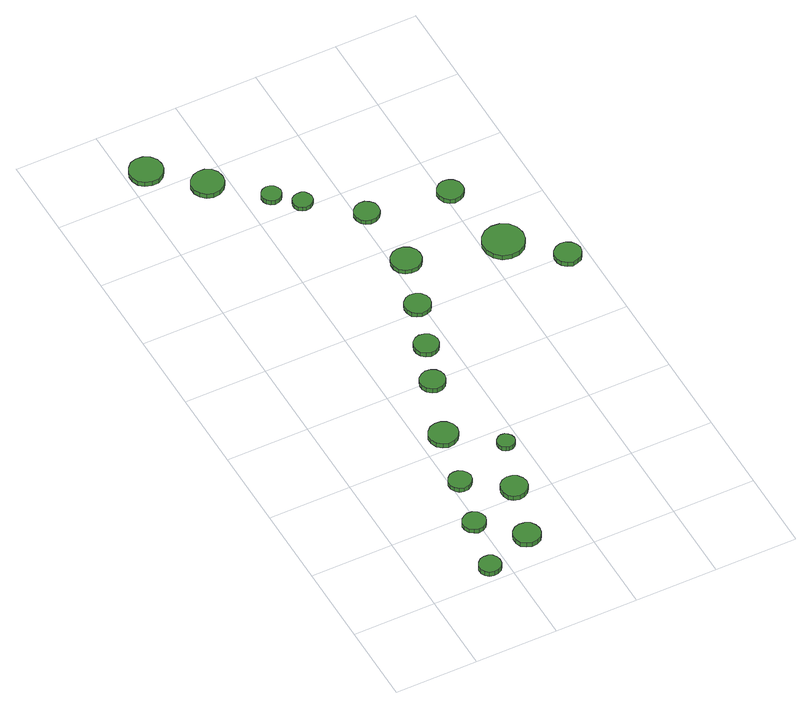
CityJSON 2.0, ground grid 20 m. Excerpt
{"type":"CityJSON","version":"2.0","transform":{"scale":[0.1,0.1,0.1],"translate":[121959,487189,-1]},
"CityObjects":{
"tree1":{"type":"SolitaryVegetationObject","attributes":{"function":"something"},"geometry":[{"type":"MultiSurface","lod":"1","boundaries":[[[0,1,2,3,4,5,6,7,8,9,10,11,12,13,14]],[[15,16,17,18,19,20,21,22,23,24,25,26,27,28,29]],[[0,29,28,1]],[[1,28,27,2]],[[2,27,26,3]],[[3,26,25,4]],[[4,25,24,5]],[[5,24,23,6]],[[6,23,22,7]],[[7,22,21,8]],[[8,21,20,9]],[[9,20,19,10]],[[10,19,18,11]],[[11,18,17,12]],[[12,17,16,13]],[[13,16,15,14]],[[14,15,29,0]]]}]},
"tree2":{"type":"SolitaryVegetationObject","attributes":{"function":"something"},"geometry":[{"type":"MultiSurface","lod":"1","boundaries":[[[30,31,32,33,34,35,36,37,38,39,40,41,42,43,44]],[[45,46,47,48,49,50,51,52,53,54,55,56,57,58,59]],[[30,59,58,31]],[[31,58,57,32]],[[32,57,56,33]],[[33,56,55,34]],[[34,55,54,35]],[[35,54,53,36]],[[36,53,52,37]],[[37,52,51,38]],[[38,51,50,39]],[[39,50,49,40]],[[40,49,48,41]],[[41,48,47,42]],[[42,47,46,43]],[[43,46,45,44]],[[44,45,59,30]]]}]},
"tree3":{"type":"SolitaryVegetationObject","attributes":{"function":"something"},"geometry":[{"type":"MultiSurface","lod":"1","boundaries":[[[60,61,62,63,64,65,66,67,68,69,70,71,72,73,74]],[[75,76,77,78,79,80,81,82,83,84,85,86,87,88,89]],[[60,89,88,61]],[[61,88,87,62]],[[62,87,86,63]],[[63,86,85,64]],[[64,85,84,65]],[[65,84,83,66]],[[66,83,82,67]],[[67,82,81,68]],[[68,81,80,69]],[[69,80,79,70]],[[70,79,78,71]],[[71,78,77,72]],[[72,77,76,73]],[[73,76,75,74]],[[74,75,89,60]]]}]},
"tree4":{"type":"SolitaryVegetationObject","attributes":{"function":"something"},"geometry":[{"type":"MultiSurface","lod":"1","boundaries":[[[90,91,92,93,94,95,96,97,98,99,100,101,102,103,104]],[[105,106,107,108,109,110,111,112,113,114,115,116,117,118,119]],[[90,119,118,91]],[[91,118,117,92]],[[92,117,116,93]],[[93,116,115,94]],[[94,115,114,95]],[[95,114,113,96]],[[96,113,112,97]],[[97,112,111,98]],[[98,111,110,99]],[[99,110,109,100]],[[100,109,108,101]],[[101,108,107,102]],[[102,107,106,103]],[[103,106,105,104]],[[104,105,119,90]]]}]},
"tree5":{"type":"SolitaryVegetationObject","attributes":{"function":"something"},"geometry":[{"type":"MultiSurface","lod":"1","boundaries":[[[120,121,122,123,124,125,126,127,128,129,130,131,132,133,134]],[[135,136,137,138,139,140,141,142,143,144,145,146,147,148,149]],[[120,149,148,121]],[[121,148,147,122]],[[122,147,146,123]],[[123,146,145,124]],[[124,145,144,125]],[[125,144,143,126]],[[126,143,142,127]],[[127,142,141,128]],[[128,141,140,129]],[[129,140,139,130]],[[130,139,138,131]],[[131,138,137,132]],[[132,137,136,133]],[[133,136,135,134]],[[134,135,149,120]]]}]},
"tree6":{"type":"SolitaryVegetationObject","attributes":{"function":"something"},"geometry":[{"type":"MultiSurface","lod":"1","boundaries":[[[150,151,152,153,154,155,156,157,158,159,160,161,162,163,164]],[[165,166,167,168,169,170,171,172,173,174,175,176,177,178,179]],[[150,179,178,151]],[[151,178,177,152]],[[152,177,176,153]],[[153,176,175,154]],[[154,175,174,155]],[[155,174,173,156]],[[156,173,172,157]],[[157,172,171,158]],[[158,171,170,159]],[[159,170,169,160]],[[160,169,168,161]],[[161,168,167,162]],[[162,167,166,163]],[[163,166,165,164]],[[164,165,179,150]]]}]},
"tree7":{"type":"SolitaryVegetationObject","attributes":{"function":"something"},"geometry":[{"type":"MultiSurface","lod":"1","boundaries":[[[180,181,182,183,184,185,186,187,188,189,190,191,192,193,194]],[[195,196,197,198,199,200,201,202,203,204,205,206,207,208,209]],[[180,209,208,181]],[[181,208,207,182]],[[182,207,206,183]],[[183,206,205,184]],[[184,205,204,185]],[[185,204,203,186]],[[186,203,202,187]],[[187,202,201,188]],[[188,201,200,189]],[[189,200,199,190]],[[190,199,198,191]],[[191,198,197,192]],[[192,197,196,193]],[[193,196,195,194]],[[194,195,209,180]]]}]},
"tree8":{"type":"SolitaryVegetationObject","attributes":{"function":"something"},"geometry":[{"type":"MultiSurface","lod":"1","boundaries":[[[210,211,212,213,214,215,216,217,218,219,220,221,222,223,224]],[[225,226,227,228,229,230,231,232,233,234,235,236,237,238,239]],[[210,239,238,211]],[[211,238,237,212]],[[212,237,236,213]],[[213,236,235,214]],[[214,235,234,215]],[[215,234,233,216]],[[216,233,232,217]],[[217,232,231,218]],[[218,231,230,219]],[[219,230,229,220]],[[220,229,228,221]],[[221,228,227,222]],[[222,227,226,223]],[[223,226,225,224]],[[224,225,239,210]]]}]},
"tree9":{"type":"SolitaryVegetationObject","attributes":{"function":"something"},"geometry":[{"type":"MultiSurface","lod":"1","boundaries":[[[240,241,242,243,244,245,246,247,248,249,250,251,252,253,254]],[[255,256,257,258,259,260,261,262,263,264,265,266,267,268,269]],[[240,269,268,241]],[[241,268,267,242]],[[242,267,266,243]],[[243,266,265,244]],[[244,265,264,245]],[[245,264,263,246]],[[246,263,262,247]],[[247,262,261,248]],[[248,261,260,249]],[[249,260,259,250]],[[250,259,258,251]],[[251,258,257,252]],[[252,257,256,253]],[[253,256,255,254]],[[254,255,269,240]]]}]},
"tree10":{"type":"SolitaryVegetationObject","attributes":{"function":"something"},"geometry":[{"type":"MultiSurface","lod":"1","boundaries":[[[270,271,272,273,274,275,276,277,278,279,280,281,282,283,284]],[[285,286,287,288,289,290,291,292,293,294,295,296,297,298,299]],[[270,299,298,271]],[[271,298,297,272]],[[272,297,296,273]],[[273,296,295,274]],[[274,295,294,275]],[[275,294,293,276]],[[276,293,292,277]],[[277,292,291,278]],[[278,291,290,279]],[[279,290,289,280]],[[280,289,288,281]],[[281,288,287,282]],[[282,287,286,283]],[[283,286,285,284]],[[284,285,299,270]]]}]},
"tree11":{"type":"SolitaryVegetationObject","attributes":{"function":"something"},"geometry":[{"type":"MultiSurface","lod":"1","boundaries":[[[300,301,302,303,304,305,306,307,308,309,310,311,312,313,314]],[[315,316,317,318,319,320,321,322,323,324,325,326,327,328,329]],[[300,329,328,301]],[[301,328,327,302]],[[302,327,326,303]],[[303,326,325,304]],[[304,325,324,305]],[[305,324,323,306]],[[306,323,322,307]],[[307,322,321,308]],[[308,321,320,309]],[[309,320,319,310]],[[310,319,318,311]],[[311,318,317,312]],[[312,317,316,313]],[[313,316,315,314]],[[314,315,329,300]]]}]},
"tree12":{"type":"SolitaryVegetationObject","attributes":{"function":"something"},"geometry":[{"type":"MultiSurface","lod":"1","boundaries":[[[330,331,332,333,334,335,336,337,338,339,340,341,342,343,344]],[[345,346,347,348,349,350,351,352,353,354,355,356,357,358,359]],[[330,359,358,331]],[[331,358,357,332]],[[332,357,356,333]],[[333,356,355,334]],[[334,355,354,335]],[[335,354,353,336]],[[336,353,352,337]],[[337,352,351,338]],[[338,351,350,339]],[[339,350,349,340]],[[340,349,348,341]],[[341,348,347,342]],[[342,347,346,343]],[[343,346,345,344]],[[344,345,359,330]]]}]},
"tree13":{"type":"SolitaryVegetationObject","attributes":{"function":"something"},"geometry":[{"type":"MultiSurface","lod":"1","boundaries":[[[360,361,362,363,364,365,366,367,368,369,370,371,372,373,374]],[[375,376,377,378,379,380,381,382,383,384,385,386,387,388,389]],[[360,389,388,361]],[[361,388,387,362]],[[362,387,386,363]],[[363,386,385,364]],[[364,385,384,365]],[[365,384,383,366]],[[366,383,382,367]],[[367,382,381,368]],[[368,381,380,369]],[[369,380,379,370]],[[370,379,378,371]],[[371,378,377,372]],[[372,377,376,373]],[[373,376,375,374]],[[374,375,389,360]]]}]},
"tree14":{"type":"SolitaryVegetationObject","attributes":{"function":"something"},"geometry":[{"type":"MultiSurface","lod":"1","boundaries":[[[390,391,392,393,394,395,396,397,398,399,400,401,402,403,404]],[[405,406,407,408,409,410,411,412,413,414,415,416,417,418,419]],[[390,419,418,391]],[[391,418,417,392]],[[392,417,416,393]],[[393,416,415,394]],[[394,415,414,395]],[[395,414,413,396]],[[396,413,412,397]],[[397,412,411,398]],[[398,411,410,399]],[[399,410,409,400]],[[400,409,408,401]],[[401,408,407,402]],[[402,407,406,403]],[[403,406,405,404]],[[404,405,419,390]]]}]},
"tree15":{"type":"SolitaryVegetationObject","attributes":{"function":"something"},"geometry":[{"type":"MultiSurface","lod":"1","boundaries":[[[420,421,422,423,424,425,426,427,428,429,430,431,432,433,434]],[[435,436,437,438,439,440,441,442,443,444,445,446,447,448,449]],[[420,449,448,421]],[[421,448,447,422]],[[422,447,446,423]],[[423,446,445,424]],[[424,445,444,425]],[[425,444,443,426]],[[426,443,442,427]],[[427,442,441,428]],[[428,441,440,429]],[[429,440,439,430]],[[430,439,438,431]],[[431,438,437,432]],[[432,437,436,433]],[[433,436,435,434]],[[434,435,449,420]]]}]},
"tree16":{"type":"SolitaryVegetationObject","attributes":{"function":"something"},"geometry":[{"type":"MultiSurface","lod":"1","boundaries":[[[450,451,452,453,454,455,456,457,458,459,460,461,462,463,464]],[[465,466,467,468,469,470,471,472,473,474,475,476,477,478,479]],[[450,479,478,451]],[[451,478,477,452]],[[452,477,476,453]],[[453,476,475,454]],[[454,475,474,455]],[[455,474,473,456]],[[456,473,472,457]],[[457,472,471,458]],[[458,471,470,459]],[[459,470,469,460]],[[460,469,468,461]],[[461,468,467,462]],[[462,467,466,463]],[[463,466,465,464]],[[464,465,479,450]]]}]},
"tree17":{"type":"SolitaryVegetationObject","attributes":{"function":"something"},"geometry":[{"type":"MultiSurface","lod":"1","boundaries":[[[480,481,482,483,484,485,486,487,488,489,490,491,492,493,494]],[[495,496,497,498,499,500,501,502,503,504,505,506,507,508,509]],[[480,509,508,481]],[[481,508,507,482]],[[482,507,506,483]],[[483,506,505,484]],[[484,505,504,485]],[[485,504,503,486]],[[486,503,502,487]],[[487,502,501,488]],[[488,501,500,489]],[[489,500,499,490]],[[490,499,498,491]],[[491,498,497,492]],[[492,497,496,493]],[[493,496,495,494]],[[494,495,509,480]]]}]},
"tree18":{"type":"SolitaryVegetationObject","attributes":{"function":"something"},"geometry":[{"type":"MultiSurface","lod":"1","boundaries":[[[510,511,512,513,514,515,516,517,518,519,520,521,522,523,524]],[[525,526,527,528,529,530,531,532,533,534,535,536,537,538,539]],[[510,539,538,511]],[[511,538,537,512]],[[512,537,536,513]],[[513,536,535,514]],[[514,535,534,515]],[[515,534,533,516]],[[516,533,532,517]],[[517,532,531,518]],[[518,531,530,519]],[[519,530,529,520]],[[520,529,528,521]],[[521,528,527,522]],[[522,527,526,523]],[[523,526,525,524]],[[524,525,539,510]]]}]},
"tree19":{"type":"SolitaryVegetationObject","attributes":{"function":"something"},"geometry":[{"type":"MultiSurface","lod":"1","boundaries":[[[540,541,542,543,544,545,546,547,548,549,550,551,552,553,554]],[[555,556,557,558,559,560,561,562,563,564,565,566,567,568,569]],[[540,569,568,541]],[[541,568,567,542]],[[542,567,566,543]],[[543,566,565,544]],[[544,565,564,545]],[[545,564,563,546]],[[546,563,562,547]],[[547,562,561,548]],[[548,561,560,549]],[[549,560,559,550]],[[550,559,558,551]],[[551,558,557,552]],[[552,557,556,553]],[[553,556,555,554]],[[554,555,569,540]]]}]}
},
"vertices":[
[183,33,28],[181,44,28],[175,53,28],[165,58,28],[154,59,28],[144,56,28],[136,48,28],[131,38,28],[131,27,28],[136,17,28],[144,10,28],[154,7,28],[165,8,28],[175,13,28],[181,22,28],[181,22,15],[175,13,15],[165,8,15],[154,7,15],[144,10,15],[136,17,15],[131,27,15],[131,38,15],[136,48,15],[144,56,15],[154,59,15],[165,58,15],[175,53,15],[181,44,15],[183,33,15],
[217,168,24],[214,180,24],[208,189,24],[198,195,24],[186,196,24],[176,192,24],[167,185,24],[162,174,24],[162,163,24],[167,152,24],[176,145,24],[186,141,24],[198,142,24],[208,148,24],[214,157,24],[214,157,12],[208,148,12],[198,142,12],[186,141,12],[176,145,12],[167,152,12],[162,163,12],[162,174,12],[167,185,12],[176,192,12],[186,196,12],[198,195,12],[208,189,12],[214,180,12],[217,168,12],
[307,81,24],[304,94,24],[297,105,24],[285,111,24],[272,113,24],[259,109,24],[249,100,24],[244,88,24],[244,74,24],[249,62,24],[259,54,24],[272,49,24],[285,51,24],[297,57,24],[304,68,24],[304,68,11],[297,57,11],[285,51,11],[272,49,11],[259,54,11],[249,62,11],[244,74,11],[244,88,11],[249,100,11],[259,109,11],[272,113,11],[285,111,11],[297,105,11],[304,94,11],[307,81,11],
[248,294,24],[245,305,24],[238,314,24],[229,320,24],[217,321,24],[206,318,24],[198,310,24],[193,300,24],[193,288,24],[198,278,24],[206,270,24],[217,267,24],[229,268,24],[238,274,24],[245,283,24],[245,283,12],[238,274,12],[229,268,12],[217,267,12],[206,270,12],[198,278,12],[193,288,12],[193,300,12],[198,310,12],[206,318,12],[217,321,12],[229,320,12],[238,314,12],[245,305,12],[248,294,12],
[286,432,30],[283,446,30],[274,458,30],[262,465,30],[247,466,30],[234,462,30],[223,452,30],[217,439,30],[217,425,30],[223,411,30],[234,402,30],[247,397,30],[262,399,30],[274,406,30],[283,418,30],[283,418,18],[274,406,18],[262,399,18],[247,397,18],[234,402,18],[223,411,18],[217,425,18],[217,439,18],[223,452,18],[234,462,18],[247,466,18],[262,465,18],[274,458,18],[283,446,18],[286,432,18],
[349,221,24],[346,234,24],[338,245,24],[327,251,24],[314,253,24],[301,249,24],[291,240,24],[286,228,24],[286,214,24],[291,202,24],[301,193,24],[314,189,24],[327,191,24],[338,197,24],[346,208,24],[346,208,11],[338,197,11],[327,191,11],[314,189,11],[301,193,11],[291,202,11],[286,214,11],[286,228,11],[291,240,11],[301,249,11],[314,253,11],[327,251,11],[338,245,11],[346,234,11],[349,221,11],
[385,349,27],[383,357,27],[378,364,27],[371,369,27],[362,370,27],[354,367,27],[347,361,27],[344,353,27],[344,344,27],[347,336,27],[354,331,27],[362,328,27],[371,329,27],[378,333,27],[383,340,27],[383,340,15],[378,333,15],[371,329,15],[362,328,15],[354,331,15],[347,336,15],[344,344,15],[344,353,15],[347,361,15],[354,367,15],[362,370,15],[371,369,15],[378,364,15],[383,357,15],[385,349,15],
[85,1450,27],[82,1466,27],[72,1480,27],[58,1488,27],[41,1490,27],[25,1485,27],[13,1473,27],[7,1458,27],[7,1442,27],[13,1427,27],[25,1416,27],[41,1411,27],[58,1412,27],[72,1421,27],[82,1434,27],[82,1434,14],[72,1421,14],[58,1412,14],[41,1411,14],[25,1416,14],[13,1427,14],[7,1442,14],[7,1458,14],[13,1473,14],[25,1485,14],[41,1490,14],[58,1488,14],[72,1480,14],[82,1466,14],[85,1450,14],
[336,587,30],[334,599,30],[327,609,30],[316,616,30],[303,617,30],[292,613,30],[282,605,30],[277,593,30],[277,581,30],[282,570,30],[292,561,30],[303,557,30],[316,559,30],[327,565,30],[334,575,30],[334,575,17],[327,565,17],[316,559,17],[303,557,17],[292,561,17],[282,570,17],[277,581,17],[277,593,17],[282,605,17],[292,613,17],[303,617,17],[316,616,17],[327,609,17],[334,599,17],[336,587,17],
[187,1355,26],[184,1371,26],[175,1384,26],[161,1392,26],[145,1393,26],[130,1388,26],[118,1378,26],[111,1363,26],[111,1347,26],[118,1332,26],[130,1321,26],[145,1317,26],[161,1318,26],[175,1326,26],[184,1339,26],[184,1339,13],[175,1326,13],[161,1318,13],[145,1317,13],[130,1321,13],[118,1332,13],[111,1347,13],[111,1363,13],[118,1378,13],[130,1388,13],[145,1393,13],[161,1392,13],[175,1384,13],[184,1371,13],[187,1355,13],
[378,696,23],[375,708,23],[368,718,23],[357,724,23],[345,726,23],[333,722,23],[324,714,23],[319,702,23],[319,690,23],[324,678,23],[333,670,23],[345,666,23],[357,667,23],[368,674,23],[375,684,23],[375,684,11],[368,674,11],[357,667,11],[345,666,11],[333,670,11],[324,678,11],[319,690,11],[319,702,11],[324,714,11],[333,722,11],[345,726,11],[357,724,11],[368,718,11],[375,708,11],[378,696,11],
[420,814,22],[417,826,22],[409,837,22],[398,843,22],[385,845,22],[373,841,22],[363,832,22],[358,820,22],[358,807,22],[363,795,22],[373,787,22],[385,783,22],[398,784,22],[409,790,22],[417,801,22],[417,801,10],[409,790,10],[398,784,10],[385,783,10],[373,787,10],[363,795,10],[358,807,10],[358,820,10],[363,832,10],[373,841,10],[385,845,10],[398,843,10],[409,837,10],[417,826,10],[420,814,10],
[281,1257,26],[279,1267,26],[273,1275,26],[264,1280,26],[255,1281,26],[245,1278,26],[238,1271,26],[234,1262,26],[234,1252,26],[238,1244,26],[245,1237,26],[255,1234,26],[264,1235,26],[273,1240,26],[279,1248,26],[279,1248,14],[273,1240,14],[264,1235,14],[255,1234,14],[245,1237,14],[238,1244,14],[234,1252,14],[234,1262,14],[238,1271,14],[245,1278,14],[255,1281,14],[264,1280,14],[273,1275,14],[279,1267,14],[281,1257,14],
[333,1208,26],[331,1218,26],[325,1226,26],[317,1230,26],[307,1231,26],[298,1228,26],[290,1222,26],[286,1213,26],[286,1203,26],[290,1194,26],[298,1188,26],[307,1185,26],[317,1186,26],[325,1191,26],[331,1198,26],[331,1198,14],[325,1191,14],[317,1186,14],[307,1185,14],[298,1188,14],[290,1194,14],[286,1203,14],[286,1213,14],[290,1222,14],[298,1228,14],[307,1231,14],[317,1230,14],[325,1226,14],[331,1218,14],[333,1208,14],
[464,942,26],[461,957,26],[452,969,26],[439,977,26],[424,978,26],[410,974,26],[399,964,26],[393,950,26],[393,935,26],[399,921,26],[410,911,26],[424,907,26],[439,908,26],[452,916,26],[461,928,26],[461,928,14],[452,916,14],[439,908,14],[424,907,14],[410,911,14],[399,921,14],[393,935,14],[393,950,14],[399,964,14],[410,974,14],[424,978,14],[439,977,14],[452,969,14],[461,957,14],[464,942,14],
[448,1111,27],[446,1123,27],[438,1133,27],[428,1139,27],[415,1140,27],[403,1136,27],[394,1128,27],[389,1117,27],[389,1104,27],[394,1093,27],[403,1085,27],[415,1081,27],[428,1082,27],[438,1088,27],[446,1098,27],[446,1098,15],[438,1088,15],[428,1082,15],[415,1081,15],[403,1085,15],[394,1093,15],[389,1104,15],[389,1117,15],[394,1128,15],[403,1136,15],[415,1140,15],[428,1139,15],[438,1133,15],[446,1123,15],[448,1111,15],
[694,892,27],[690,912,27],[678,929,27],[660,939,27],[640,941,27],[620,935,27],[605,921,27],[597,902,27],[597,882,27],[605,863,27],[620,849,27],[640,843,27],[660,845,27],[678,855,27],[690,872,27],[690,872,14],[678,855,14],[660,845,14],[640,843,14],[620,849,14],[605,863,14],[597,882,14],[597,902,14],[605,921,14],[620,935,14],[640,941,14],[660,939,14],[678,929,14],[690,912,14],[694,892,14],
[642,1080,29],[640,1093,29],[632,1103,29],[621,1110,29],[608,1111,29],[596,1107,29],[586,1098,29],[581,1087,29],[581,1074,29],[586,1062,29],[596,1053,29],[608,1049,29],[621,1051,29],[632,1057,29],[640,1068,29],[640,1068,17],[632,1057,17],[621,1051,17],[608,1049,17],[596,1053,17],[586,1062,17],[581,1074,17],[581,1087,17],[586,1098,17],[596,1107,17],[608,1111,17],[621,1110,17],[632,1103,17],[640,1093,17],[642,1080,17],
[788,797,21],[785,810,21],[777,820,21],[766,827,21],[753,828,21],[740,824,21],[730,815,21],[725,803,21],[725,790,21],[730,778,21],[740,769,21],[753,765,21],[766,767,21],[777,773,21],[785,784,21],[785,784,8],[777,773,8],[766,767,8],[753,765,8],[740,769,8],[730,778,8],[725,790,8],[725,803,8],[730,815,8],[740,824,8],[753,828,8],[766,827,8],[777,820,8],[785,810,8],[788,797,8]
]}
